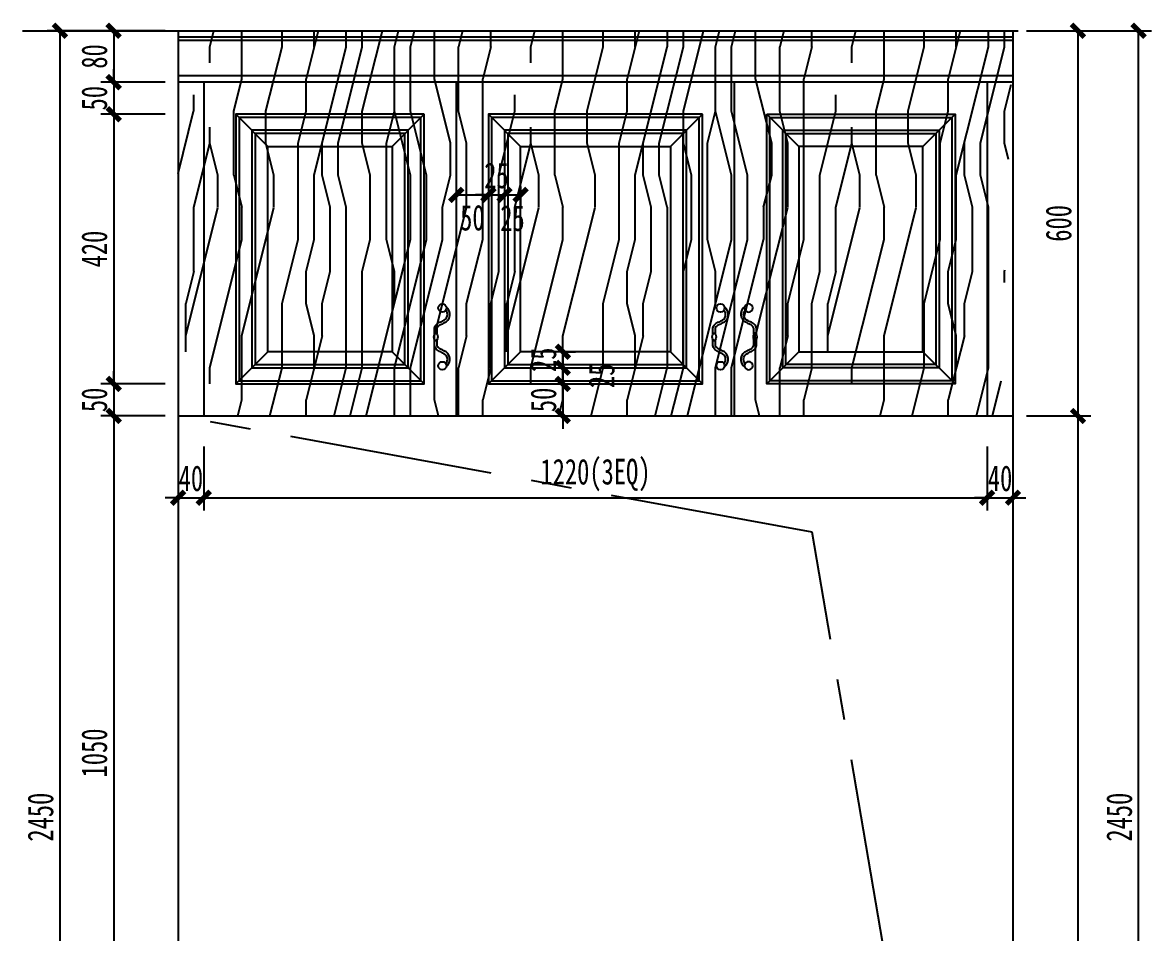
# Model space of a CAD drawing. Header units: millimetres. Extents: x 3111864 to 3154170, y -3068724 to -3044687.
# Drawn here: x 3138402 to 3140160, y -3049733 to -3048316 of the extents above; entities that cross this region are included whole.
import ezdxf

# ---------------------------------------------------------------- set-up
doc = ezdxf.new("R2010")
doc.units = ezdxf.units.MM
doc.header["$LTSCALE"] = 500
doc.header["$MEASUREMENT"] = 0
doc.header["$PDMODE"] = 2
doc.linetypes.add('CENTER', pattern=[50.8, 31.75, -6.35, 6.35, -6.35])
doc.layers.get('0').update_dxf_attribs({"linetype": 'CONTINUOUS'})
doc.layers.get('DEFPOINTS').update_dxf_attribs({"linetype": 'CONTINUOUS'})
for name, color, linetype in [('D-Detail(节点图层)', 134, 'CONTINUOUS'), ('E-立面轮廓线', 4, 'CONTINUOUS'), ('E-立面造型线', 3, 'CONTINUOUS'), ('W-尺寸', 5, 'CONTINUOUS')]:
    doc.layers.add(name, color=color, linetype=linetype)
doc.styles.add('DIM', font='SimSun.ttf', dxfattribs={"width": 0.7})
doc.dimstyles.new('20', dxfattribs={"dimscale": 20, "dimtxt": 2, "dimasz": 1, "dimexe": 1, "dimexo": 1, "dimgap": 0.5, "dimtad": 1, "dimdec": 0, "dimzin": 0, "dimdsep": 46, "dimtxsty": 'DIM', "dimblk": 'ARCHTICK', "dimcen": 0, "dimclrd": 5, "dimclre": 5, "dimclrt": 35, "dimadec": 0, "dimazin": 0, "dimtfac": 0.5, "dimtdec": 0, "dimtix": 1, "dimtmove": 2, "dimatfit": 2, "dimldrblk": 'A', "dimfxl": 0, "dimtolj": 1, "dimtzin": 0, "dimlwd": -1, "dimlwe": -1, "dimarcsym": 0})

# ---------------------------------------------------------------- blocks, each defined once
blk = doc.blocks.new('LS')
at = {"layer": 'E-立面造型线', "color": 146}
for points in [[(-2, 9.5), (-2, 18.3, -0.133734), (1, 24.5, -0.135354), (7.6, 28.5, 0.107347), (10.6, 30.2, 0.543314), (15.5, 46.8)], [(2, 9.5), (2, 17.8, -0.122447), (4, 21.8, -0.134829), (8.8, 24.7, 0.08933), (12.5, 26.7, 0.599568), (16.1, 51.7)], [(15.5, -36.8, 0.543314), (10.6, -20.2, 0.107347), (7.6, -18.5, -0.135354), (1, -14.5, -0.133734), (-2, -8.3), (-2, 0.5)], [(16.1, -41.7, 0.599568), (12.5, -16.7, 0.08933), (8.8, -14.7, -0.134829), (4, -11.8, -0.122447), (2, -7.8), (2, 0.5)]]:
    blk.add_lwpolyline(points, format="xyb", dxfattribs=at)
for centre in [(10, 50), (10, -40)]:
    blk.add_circle(centre, 6.36, dxfattribs=at)
blk.add_ellipse((0, 5), major_axis=(0, 6), ratio=0.5, dxfattribs=at)
blk = doc.blocks.new('_ArchTick')
at = {"color": 0, "linetype": 'ByBlock', "const_width": 0.4}
blk.add_lwpolyline([(-0.5, -0.5), (0.5, 0.5)], dxfattribs=at)
blk = doc.blocks.new('*D1058')
at = {"layer": 'DEFPOINTS', "color": 0, "ltscale": 100}
for p in [(3138717.4, -3048328.5), (3138544.2, -3048408.5), (3138717.4, -3048408.5)]:
    blk.add_point(p, dxfattribs=at)
at = {"layer": 'W-尺寸', "color": 5, "ltscale": 100}
for p, q in [((3138624.2, -3048328.5), (3138524.2, -3048328.5)), ((3138544.2, -3048328.5), (3138544.2, -3048408.5)), ((3138624.2, -3048408.5), (3138524.2, -3048408.5))]:
    blk.add_line(p, q, dxfattribs=at)
at = {"layer": 'W-尺寸', "color": 5, "ltscale": 100, "xscale": 20, "yscale": 20, "zscale": 20}
for p, rotation in [((3138544.2, -3048328.5), 90), ((3138544.2, -3048408.5), 270)]:
    blk.add_blockref('_ArchTick', p, dxfattribs=dict(at, rotation=rotation))
at = {"layer": 'W-尺寸', "color": 35, "ltscale": 100, "insert": (3138514.2, -3048368.5), "char_height": 40, "attachment_point": 5, "rotation": 90, "style": 'DIM'}
blk.add_mtext('\\A1;80', dxfattribs=at)
blk = doc.blocks.new('A')
for p, q in [((-1.435, 1.148), (-1.09, 1.437)), ((-1.435, 1.148), (-0.369, 0)), ((-1.09, 1.437), (0, 0)), ((-0.369, 0), (-2.127, 0)), ((-1.435, -1.148), (-0.369, 0)), ((-1.09, -1.437), (0, 0)), ((-1.435, -1.148), (-1.09, -1.437))]:
    blk.add_line(p, q)
for points in [[(-1.435, 1.148), (-1.09, 1.437), (-0.369, 0), (0, 0)], [(-1.435, -1.148), (-1.09, -1.437), (-0.369, 0), (0, 0)]]:
    blk.add_solid(points)
blk = doc.blocks.new('*D1059')
at = {"layer": 'DEFPOINTS', "color": 0, "ltscale": 100}
for p in [(3138717.4, -3048408.5), (3138544.2, -3048458.5), (3138734.4, -3048458.5)]:
    blk.add_point(p, dxfattribs=at)
at = {"layer": 'W-尺寸', "color": 5, "ltscale": 100}
for p, q in [((3138544.2, -3048408.5), (3138544.2, -3048388.5)), ((3138624.2, -3048408.5), (3138524.2, -3048408.5)), ((3138544.2, -3048408.5), (3138544.2, -3048458.5)), ((3138624.2, -3048458.5), (3138524.2, -3048458.5)), ((3138544.2, -3048458.5), (3138544.2, -3048478.5))]:
    blk.add_line(p, q, dxfattribs=at)
at = {"layer": 'W-尺寸', "color": 5, "ltscale": 100, "xscale": 20, "yscale": 20, "zscale": 20}
for p, rotation in [((3138544.2, -3048408.5), 270), ((3138544.2, -3048458.5), 90)]:
    blk.add_blockref('_ArchTick', p, dxfattribs=dict(at, rotation=rotation))
at = {"layer": 'W-尺寸', "color": 35, "ltscale": 100, "insert": (3138514.2, -3048433.5), "char_height": 40, "attachment_point": 5, "rotation": 90, "style": 'DIM'}
blk.add_mtext('\\A1;50', dxfattribs=at)
blk = doc.blocks.new('*D1060')
at = {"layer": 'DEFPOINTS', "color": 0, "ltscale": 100}
for p in [(3138734.4, -3048458.5), (3138544.2, -3048878.5), (3138734.4, -3048878.5)]:
    blk.add_point(p, dxfattribs=at)
at = {"layer": 'W-尺寸', "color": 5, "ltscale": 100}
for p, q in [((3138624.2, -3048458.5), (3138524.2, -3048458.5)), ((3138544.2, -3048458.5), (3138544.2, -3048878.5)), ((3138624.2, -3048878.5), (3138524.2, -3048878.5))]:
    blk.add_line(p, q, dxfattribs=at)
at = {"layer": 'W-尺寸', "color": 5, "ltscale": 100, "xscale": 20, "yscale": 20, "zscale": 20}
for p, rotation in [((3138544.2, -3048458.5), 90), ((3138544.2, -3048878.5), 270)]:
    blk.add_blockref('_ArchTick', p, dxfattribs=dict(at, rotation=rotation))
at = {"layer": 'W-尺寸', "color": 35, "ltscale": 100, "insert": (3138514.2, -3048668.5), "char_height": 40, "attachment_point": 5, "rotation": 90, "style": 'DIM'}
blk.add_mtext('\\A1;420', dxfattribs=at)
blk = doc.blocks.new('*D1061')
at = {"layer": 'DEFPOINTS', "color": 0, "ltscale": 100}
for p in [(3138734.4, -3048878.5), (3138544.2, -3048928.5), (3138758.2, -3048928.5)]:
    blk.add_point(p, dxfattribs=at)
at = {"layer": 'W-尺寸', "color": 5, "ltscale": 100}
for p, q in [((3138544.2, -3048878.5), (3138544.2, -3048858.5)), ((3138624.2, -3048878.5), (3138524.2, -3048878.5)), ((3138544.2, -3048878.5), (3138544.2, -3048928.5)), ((3138624.2, -3048928.5), (3138524.2, -3048928.5)), ((3138544.2, -3048928.5), (3138544.2, -3048948.5))]:
    blk.add_line(p, q, dxfattribs=at)
at = {"layer": 'W-尺寸', "color": 5, "ltscale": 100, "xscale": 20, "yscale": 20, "zscale": 20}
for p, rotation in [((3138544.2, -3048878.5), 270), ((3138544.2, -3048928.5), 90)]:
    blk.add_blockref('_ArchTick', p, dxfattribs=dict(at, rotation=rotation))
at = {"layer": 'W-尺寸', "color": 35, "ltscale": 100, "insert": (3138514.2, -3048903.5), "char_height": 40, "attachment_point": 5, "rotation": 90, "style": 'DIM'}
blk.add_mtext('\\A1;50', dxfattribs=at)
blk = doc.blocks.new('*D1062')
at = {"layer": 'DEFPOINTS', "color": 0, "ltscale": 100}
for p in [(3138758.2, -3048928.5), (3138544.2, -3049978.5), (3138707.3, -3049978.5)]:
    blk.add_point(p, dxfattribs=at)
at = {"layer": 'W-尺寸', "color": 5, "ltscale": 100}
for p, q in [((3138624.2, -3048928.5), (3138524.2, -3048928.5)), ((3138544.2, -3048928.5), (3138544.2, -3049978.5)), ((3138624.2, -3049978.5), (3138524.2, -3049978.5))]:
    blk.add_line(p, q, dxfattribs=at)
at = {"layer": 'W-尺寸', "color": 5, "ltscale": 100, "xscale": 20, "yscale": 20, "zscale": 20}
for p, rotation in [((3138544.2, -3048928.5), 90), ((3138544.2, -3049978.5), 270)]:
    blk.add_blockref('_ArchTick', p, dxfattribs=dict(at, rotation=rotation))
at = {"layer": 'W-尺寸', "color": 35, "ltscale": 100, "insert": (3138514.2, -3049453.5), "char_height": 40, "attachment_point": 5, "rotation": 90, "style": 'DIM'}
blk.add_mtext('\\A1;1050', dxfattribs=at)
blk = doc.blocks.new('*D1066')
at = {"layer": 'DEFPOINTS', "color": 0, "ltscale": 100}
for p in [(3138624.2, -3048328.5), (3138460.4, -3050778.5), (3138606.1, -3050778.5)]:
    blk.add_point(p, dxfattribs=at)
at = {"layer": 'W-尺寸', "color": 5, "ltscale": 100}
for p, q in [((3138540.4, -3048328.5), (3138440.4, -3048328.5)), ((3138460.4, -3048328.5), (3138460.4, -3050778.5)), ((3138540.4, -3050778.5), (3138440.4, -3050778.5))]:
    blk.add_line(p, q, dxfattribs=at)
at = {"layer": 'W-尺寸', "color": 5, "ltscale": 100, "xscale": 20, "yscale": 20, "zscale": 20}
for p, rotation in [((3138460.4, -3048328.5), 90), ((3138460.4, -3050778.5), 270)]:
    blk.add_blockref('_ArchTick', p, dxfattribs=dict(at, rotation=rotation))
at = {"layer": 'W-尺寸', "color": 35, "ltscale": 100, "insert": (3138430.4, -3049553.5), "char_height": 40, "attachment_point": 5, "rotation": 90, "style": 'DIM'}
blk.add_mtext('\\A1;2450', dxfattribs=at)
blk = doc.blocks.new('*D1067')
at = {"layer": 'DEFPOINTS', "color": 0, "ltscale": 100}
for p in [(3139780.4, -3048328.5), (3139780.4, -3048928.5), (3140045.7, -3048928.5)]:
    blk.add_point(p, dxfattribs=at)
at = {"layer": 'W-尺寸', "color": 5, "ltscale": 100}
for p, q in [((3139965.7, -3048328.5), (3140065.7, -3048328.5)), ((3140045.7, -3048328.5), (3140045.7, -3048928.5)), ((3139965.7, -3048928.5), (3140065.7, -3048928.5))]:
    blk.add_line(p, q, dxfattribs=at)
at = {"layer": 'W-尺寸', "color": 5, "ltscale": 100, "xscale": 20, "yscale": 20, "zscale": 20}
for p, rotation in [((3140045.7, -3048328.5), 90), ((3140045.7, -3048928.5), 270)]:
    blk.add_blockref('_ArchTick', p, dxfattribs=dict(at, rotation=rotation))
at = {"layer": 'W-尺寸', "color": 35, "ltscale": 100, "insert": (3140015.7, -3048628.5), "char_height": 40, "attachment_point": 5, "rotation": 90, "style": 'DIM'}
blk.add_mtext('\\A1;600', dxfattribs=at)
blk = doc.blocks.new('*D1068')
at = {"layer": 'DEFPOINTS', "color": 0, "ltscale": 100}
for p in [(3139780.4, -3048928.5), (3139731, -3050658.5, 0), (3140045.7, -3050658.5)]:
    blk.add_point(p, dxfattribs=at)
at = {"layer": 'W-尺寸', "color": 5, "ltscale": 100}
for p, q in [((3139965.7, -3048928.5), (3140065.7, -3048928.5)), ((3140045.7, -3048928.5), (3140045.7, -3050658.5)), ((3139965.7, -3050658.5), (3140065.7, -3050658.5))]:
    blk.add_line(p, q, dxfattribs=at)
at = {"layer": 'W-尺寸', "color": 5, "ltscale": 100, "xscale": 20, "yscale": 20, "zscale": 20}
for p, rotation in [((3140045.7, -3048928.5), 90), ((3140045.7, -3050658.5), 270)]:
    blk.add_blockref('_ArchTick', p, dxfattribs=dict(at, rotation=rotation))
at = {"layer": 'W-尺寸', "color": 35, "ltscale": 100, "insert": (3140015.7, -3049793.5), "char_height": 40, "attachment_point": 5, "rotation": 90, "style": 'DIM'}
blk.add_mtext('\\A1;1730', dxfattribs=at)
blk = doc.blocks.new('*D1070')
at = {"layer": 'DEFPOINTS', "color": 0, "ltscale": 100}
for p in [(3139965.7, -3048328.5), (3140140.1, -3048328.5), (3139965.7, -3050778.5)]:
    blk.add_point(p, dxfattribs=at)
at = {"layer": 'W-尺寸', "color": 5, "ltscale": 100}
for p, q in [((3140060.1, -3048328.5), (3140160.1, -3048328.5)), ((3140140.1, -3050778.5), (3140140.1, -3048328.5)), ((3140060.1, -3050778.5), (3140160.1, -3050778.5))]:
    blk.add_line(p, q, dxfattribs=at)
at = {"layer": 'W-尺寸', "color": 5, "ltscale": 100, "xscale": 20, "yscale": 20, "zscale": 20}
for p, rotation in [((3140140.1, -3048328.5), 90), ((3140140.1, -3050778.5), 270)]:
    blk.add_blockref('_ArchTick', p, dxfattribs=dict(at, rotation=rotation))
at = {"layer": 'W-尺寸', "color": 35, "ltscale": 100, "insert": (3140110.1, -3049553.5), "char_height": 40, "attachment_point": 5, "rotation": 90, "style": 'DIM'}
blk.add_mtext('\\A1;2450', dxfattribs=at)
blk = doc.blocks.new('*D1071')
at = {"layer": 'DEFPOINTS', "color": 0, "ltscale": 100}
for p in [(3138644.4, -3048928.5), (3138684.4, -3048928.5), (3138684.4, -3049055.9)]:
    blk.add_point(p, dxfattribs=at)
at = {"layer": 'W-尺寸', "color": 5, "ltscale": 100}
for p, q in [((3138644.4, -3048975.9), (3138644.4, -3049075.9)), ((3138684.4, -3048975.9), (3138684.4, -3049075.9)), ((3138644.4, -3049055.9), (3138624.4, -3049055.9)), ((3138644.4, -3049055.9), (3138684.4, -3049055.9)), ((3138684.4, -3049055.9), (3138704.4, -3049055.9))]:
    blk.add_line(p, q, dxfattribs=at)
at = {"layer": 'W-尺寸', "color": 5, "ltscale": 100, "xscale": 20, "yscale": 20, "zscale": 20}
blk.add_blockref('_ArchTick', (3138644.4, -3049055.9), dxfattribs=at)
at = {"layer": 'W-尺寸', "color": 5, "ltscale": 100, "xscale": 20, "yscale": 20, "zscale": 20, "rotation": 180}
blk.add_blockref('_ArchTick', (3138684.4, -3049055.9), dxfattribs=at)
at = {"layer": 'W-尺寸', "color": 35, "ltscale": 100, "insert": (3138664.4, -3049025.9), "char_height": 40, "attachment_point": 5, "style": 'DIM'}
blk.add_mtext('\\A1;40', dxfattribs=at)
blk = doc.blocks.new('*D1072')
at = {"layer": 'DEFPOINTS', "color": 0, "ltscale": 100}
for p in [(3138684.4, -3048928.5), (3139904.4, -3048928.5), (3139904.4, -3049055.9)]:
    blk.add_point(p, dxfattribs=at)
at = {"layer": 'W-尺寸', "color": 5, "ltscale": 100}
for p, q in [((3138684.4, -3048975.9), (3138684.4, -3049075.9)), ((3139904.4, -3048975.9), (3139904.4, -3049075.9)), ((3138684.4, -3049055.9), (3139904.4, -3049055.9))]:
    blk.add_line(p, q, dxfattribs=at)
at = {"layer": 'W-尺寸', "color": 5, "ltscale": 100, "xscale": 20, "yscale": 20, "zscale": 20, "rotation": 180}
blk.add_blockref('_ArchTick', (3138684.4, -3049055.9), dxfattribs=at)
at = {"layer": 'W-尺寸', "color": 5, "ltscale": 100, "xscale": 20, "yscale": 20, "zscale": 20}
blk.add_blockref('_ArchTick', (3139904.4, -3049055.9), dxfattribs=at)
at = {"layer": 'W-尺寸', "color": 35, "ltscale": 100, "insert": (3139294.4, -3049020.6), "char_height": 40, "attachment_point": 5, "style": 'DIM'}
blk.add_mtext('\\A1;1220(3EQ)', dxfattribs=at)
blk = doc.blocks.new('*D1077')
at = {"layer": 'DEFPOINTS', "color": 0, "ltscale": 100}
for p in [(3139077.7, -3048555.9), (3139127.7, -3048555.9), (3139127.7, -3048584.1)]:
    blk.add_point(p, dxfattribs=at)
at = {"layer": 'W-尺寸', "color": 5, "ltscale": 100}
for p, q in [((3139077.7, -3048575.9), (3139077.7, -3048604.1)), ((3139127.7, -3048575.9), (3139127.7, -3048604.1)), ((3139077.7, -3048584.1), (3139127.7, -3048584.1))]:
    blk.add_line(p, q, dxfattribs=at)
at = {"layer": 'W-尺寸', "color": 5, "ltscale": 100, "xscale": 20, "yscale": 20, "zscale": 20, "rotation": 180}
blk.add_blockref('_ArchTick', (3139077.7, -3048584.1), dxfattribs=at)
at = {"layer": 'W-尺寸', "color": 5, "ltscale": 100, "xscale": 20, "yscale": 20, "zscale": 20}
blk.add_blockref('_ArchTick', (3139127.7, -3048584.1), dxfattribs=at)
at = {"layer": 'W-尺寸', "color": 35, "ltscale": 100, "insert": (3139102.7, -3048619.9), "char_height": 40, "attachment_point": 5, "style": 'DIM'}
blk.add_mtext('\\A1;50', dxfattribs=at)
blk = doc.blocks.new('*D1078')
at = {"layer": 'DEFPOINTS', "color": 0, "ltscale": 100}
for p in [(3139127.7, -3048555.9), (3139152.7, -3048557.3), (3139152.7, -3048584.1)]:
    blk.add_point(p, dxfattribs=at)
at = {"layer": 'W-尺寸', "color": 5, "ltscale": 100}
for p, q in [((3139127.7, -3048575.9), (3139127.7, -3048604.1)), ((3139152.7, -3048577.3), (3139152.7, -3048604.1)), ((3139127.7, -3048584.1), (3139107.7, -3048584.1)), ((3139127.7, -3048584.1), (3139152.7, -3048584.1)), ((3139152.7, -3048584.1), (3139172.7, -3048584.1))]:
    blk.add_line(p, q, dxfattribs=at)
at = {"layer": 'W-尺寸', "color": 5, "ltscale": 100, "xscale": 20, "yscale": 20, "zscale": 20}
blk.add_blockref('_ArchTick', (3139127.7, -3048584.1), dxfattribs=at)
at = {"layer": 'W-尺寸', "color": 5, "ltscale": 100, "xscale": 20, "yscale": 20, "zscale": 20, "rotation": 180}
blk.add_blockref('_ArchTick', (3139152.7, -3048584.1), dxfattribs=at)
at = {"layer": 'W-尺寸', "color": 35, "ltscale": 100, "insert": (3139140.2, -3048554.1), "char_height": 40, "attachment_point": 5, "style": 'DIM'}
blk.add_mtext('\\A1;25', dxfattribs=at)
blk = doc.blocks.new('*D1079')
at = {"layer": 'DEFPOINTS', "color": 0, "ltscale": 100}
for p in [(3139152.7, -3048557.3), (3139177.7, -3048551.1), (3139177.7, -3048584.1)]:
    blk.add_point(p, dxfattribs=at)
at = {"layer": 'W-尺寸', "color": 5, "ltscale": 100}
for p, q in [((3139152.7, -3048577.3), (3139152.7, -3048604.1)), ((3139177.7, -3048571.1), (3139177.7, -3048604.1)), ((3139152.7, -3048584.1), (3139177.7, -3048584.1))]:
    blk.add_line(p, q, dxfattribs=at)
at = {"layer": 'W-尺寸', "color": 5, "ltscale": 100, "xscale": 20, "yscale": 20, "zscale": 20, "rotation": 180}
blk.add_blockref('_ArchTick', (3139152.7, -3048584.1), dxfattribs=at)
at = {"layer": 'W-尺寸', "color": 5, "ltscale": 100, "xscale": 20, "yscale": 20, "zscale": 20}
blk.add_blockref('_ArchTick', (3139177.7, -3048584.1), dxfattribs=at)
at = {"layer": 'W-尺寸', "color": 35, "ltscale": 100, "insert": (3139165.2, -3048620.7), "char_height": 40, "attachment_point": 5, "style": 'DIM'}
blk.add_mtext('\\A1;25', dxfattribs=at)
blk = doc.blocks.new('*D1080')
at = {"layer": 'DEFPOINTS', "color": 0, "ltscale": 100}
for p in [(3139225.9, -3048828.5), (3139225.9, -3048853.5), (3139243.5, -3048853.5)]:
    blk.add_point(p, dxfattribs=at)
at = {"layer": 'W-尺寸', "color": 5, "ltscale": 100}
for p, q in [((3139243.5, -3048828.5), (3139243.5, -3048808.5)), ((3139243.5, -3048828.5), (3139263.5, -3048828.5)), ((3139243.5, -3048828.5), (3139243.5, -3048853.5)), ((3139243.5, -3048853.5), (3139263.5, -3048853.5)), ((3139243.5, -3048853.5), (3139243.5, -3048873.5))]:
    blk.add_line(p, q, dxfattribs=at)
at = {"layer": 'W-尺寸', "color": 5, "ltscale": 100, "xscale": 20, "yscale": 20, "zscale": 20}
for p, rotation in [((3139243.5, -3048828.5), 270), ((3139243.5, -3048853.5), 90)]:
    blk.add_blockref('_ArchTick', p, dxfattribs=dict(at, rotation=rotation))
at = {"layer": 'W-尺寸', "color": 35, "ltscale": 100, "insert": (3139213.5, -3048841), "char_height": 40, "attachment_point": 5, "rotation": 90, "style": 'DIM'}
blk.add_mtext('\\A1;25', dxfattribs=at)
blk = doc.blocks.new('*D1081')
at = {"layer": 'DEFPOINTS', "color": 0, "ltscale": 100}
for p in [(3139225.9, -3048853.5), (3139219.4, -3048878.5), (3139243.5, -3048878.5)]:
    blk.add_point(p, dxfattribs=at)
at = {"layer": 'W-尺寸', "color": 5, "ltscale": 100}
for p, q in [((3139243.5, -3048853.5), (3139263.5, -3048853.5)), ((3139243.5, -3048853.5), (3139243.5, -3048878.5)), ((3139239.4, -3048878.5), (3139263.5, -3048878.5))]:
    blk.add_line(p, q, dxfattribs=at)
at = {"layer": 'W-尺寸', "color": 5, "ltscale": 100, "xscale": 20, "yscale": 20, "zscale": 20}
for p, rotation in [((3139243.5, -3048853.5), 90), ((3139243.5, -3048878.5), 270)]:
    blk.add_blockref('_ArchTick', p, dxfattribs=dict(at, rotation=rotation))
at = {"layer": 'W-尺寸', "color": 35, "ltscale": 100, "insert": (3139304.2, -3048866), "char_height": 40, "attachment_point": 5, "rotation": 90, "style": 'DIM'}
blk.add_mtext('\\A1;25', dxfattribs=at)
blk = doc.blocks.new('*D1082')
at = {"layer": 'DEFPOINTS', "color": 0, "ltscale": 100}
for p in [(3139219.4, -3048878.5), (3139217.1, -3048928.5), (3139243.5, -3048928.5)]:
    blk.add_point(p, dxfattribs=at)
at = {"layer": 'W-尺寸', "color": 5, "ltscale": 100}
for p, q in [((3139243.5, -3048878.5), (3139243.5, -3048858.5)), ((3139239.4, -3048878.5), (3139263.5, -3048878.5)), ((3139243.5, -3048878.5), (3139243.5, -3048928.5)), ((3139237.1, -3048928.5), (3139263.5, -3048928.5)), ((3139243.5, -3048928.5), (3139243.5, -3048948.5))]:
    blk.add_line(p, q, dxfattribs=at)
at = {"layer": 'W-尺寸', "color": 5, "ltscale": 100, "xscale": 20, "yscale": 20, "zscale": 20}
for p, rotation in [((3139243.5, -3048878.5), 270), ((3139243.5, -3048928.5), 90)]:
    blk.add_blockref('_ArchTick', p, dxfattribs=dict(at, rotation=rotation))
at = {"layer": 'W-尺寸', "color": 35, "ltscale": 100, "insert": (3139213.5, -3048903.5), "char_height": 40, "attachment_point": 5, "rotation": 90, "style": 'DIM'}
blk.add_mtext('\\A1;50', dxfattribs=at)
blk = doc.blocks.new('*D1485')
at = {"layer": 'DEFPOINTS', "color": 0, "ltscale": 100}
for p in [(3139904.4, -3048928.5), (3139944.4, -3048928.5), (3139944.4, -3049055.9)]:
    blk.add_point(p, dxfattribs=at)
at = {"layer": 'W-尺寸', "color": 5, "ltscale": 100}
for p, q in [((3139904.4, -3048975.9), (3139904.4, -3049075.9)), ((3139944.4, -3048975.9), (3139944.4, -3049075.9)), ((3139904.4, -3049055.9), (3139884.4, -3049055.9)), ((3139904.4, -3049055.9), (3139944.4, -3049055.9)), ((3139944.4, -3049055.9), (3139964.4, -3049055.9))]:
    blk.add_line(p, q, dxfattribs=at)
at = {"layer": 'W-尺寸', "color": 5, "ltscale": 100, "xscale": 20, "yscale": 20, "zscale": 20}
blk.add_blockref('_ArchTick', (3139904.4, -3049055.9), dxfattribs=at)
at = {"layer": 'W-尺寸', "color": 5, "ltscale": 100, "xscale": 20, "yscale": 20, "zscale": 20, "rotation": 180}
blk.add_blockref('_ArchTick', (3139944.4, -3049055.9), dxfattribs=at)
at = {"layer": 'W-尺寸', "color": 35, "ltscale": 100, "insert": (3139924.4, -3049025.9), "char_height": 40, "attachment_point": 5, "style": 'DIM'}
blk.add_mtext('\\A1;40', dxfattribs=at)

msp = doc.modelspace()

# ---------------------------------------------------------------- hatches: boundary and pattern name
at = {"layer": 'D-Detail(节点图层)', "ltscale": 0.15}
h = msp.add_hatch(dxfattribs=at)
h.set_pattern_fill('木纹面5', color=250, scale=500, angle=90, style=0, pattern_type=2)
h.set_pattern_definition([(90, (3027243.47, -2919903.8), (-500, 3e-14), [100, -150, 50, -200]), (90, (3027230.97, -2919553.8), (-500, 3e-14), [100, -400]), (90, (3027205.97, -2919603.8), (-500, 3e-14), [50, -450]), (90, (3027193.47, -2919878.8), (-500, 3e-14), [25, -350, 25, -100]), (90, (3027168.47, -2919703.8), (-500, 3e-14), [100, -150, 25, -225]), (90, (3027155.97, -2919828.8), (-500, 3e-14), [75, -425]), (90, (3027143.47, -2919703.8), (-500, 3e-14), [150, -350]), (90, (3027130.97, -2919853.8), (-500, 3e-14), [100, -400]), (90, (3027118.47, -2919653.8), (-500, 3e-14), [250, -250]), (90, (3027093.47, -2919803.8), (-500, 3e-14), [50, -150, 100, -200]), (90, (3027080.97, -2919453.8), (-500, 3e-14), [100, -400]), (90, (3027068.47, -2919553.8), (-500, 3e-14), [50, -450]), (90, (3027055.97, -2919653.8), (-500, 3e-14), [50, -450]), (90, (3027043.47, -2919903.8), (-500, 3e-14), [100, -400]), (90, (3027030.97, -2919653.8), (-500, 3e-14), [100, -400]), (90, (3027005.97, -2919653.8), (-500, 3e-14), [100, -100, 100, -200]), (90, (3026980.97, -2919753.8), (-500, 3e-14), [50, -250, 100, -100]), (90, (3026968.47, -2919653.8), (-500, 3e-14), [150, -350]), (90, (3026943.47, -2919653.8), (-500, 3e-14), [100, -400]), (90, (3026930.97, -2919853.8), (-500, 3e-14), [150, -200, 50, -100]), (90, (3026905.97, -2919853.8), (-500, 3e-14), [250, -250]), (90, (3026893.47, -2919553.8), (-500, 3e-14), [50, -450]), (90, (3026880.97, -2919703.8), (-500, 3e-14), [100, -400]), (90, (3026868.47, -2919803.8), (-500, 3e-14), [50, -200, 50, -200]), (90, (3026855.97, -2919853.8), (-500, 3e-14), [50, -150, 100, -200]), (90, (3026843.47, -2919753.8), (-500, 3e-14), [50, -250, 50, -150]), (90, (3026830.97, -2919653.8), (-500, 3e-14), [150, -350]), (90, (3026805.97, -2919853.8), (-500, 3e-14), [100, -400]), (90, (3026793.47, -2919603.8), (-500, 3e-14), [50, -450]), (90, (3026780.97, -2919503.8), (-500, 3e-14), [50, -450]), (104.03624, (3027205.97, -2919553.81), (2e-08, 500), [51.5, -2010.0528]), (104.03624, (3027093.47, -2919503.81), (2e-08, 500), [51.5, -2010.0528]), (104.03624, (3026793.47, -2919553.81), (2e-08, 500), [51.5, -2010.0528]), (104.03624, (3026980.97, -2919703.81), (2e-08, 500), [51.5, -2010.0528]), (104.03624, (3026905.97, -2919603.81), (2e-08, 500), [51.5, -2010.0528]), (104.03624, (3026943.47, -2919553.81), (2e-08, 500), [51.5, -2010.0528]), (104.03624, (3026855.97, -2919803.81), (2e-08, 500), [51.5, -2010.0528]), (104.03624, (3026880.97, -2919603.81), (2e-08, 500), [51.5, -2010.0528]), (104.03624, (3027068.47, -2919503.81), (2e-08, 500), [103, -1958.5528]), (104.03624, (3027030.97, -2919553.81), (2e-08, 500), [103, -1958.5528]), (104.03624, (3027005.97, -2919553.81), (2e-08, 500), [103, -1958.5528]), (255.96376, (3027168.47, -2919703.81), (2e-08, -500), [51.5, -103, 51.5, -1855.55276]), (255.96376, (3027093.47, -2919803.81), (2e-08, -500), [51.5, -2010.0528]), (255.96376, (3026868.47, -2919803.81), (2e-08, -500), [103, -1958.5528]), (284.03624, (3027230.97, -2919553.81), (-2e-08, -500), [51.5, -2010.0528]), (75.96376, (3027230.97, -2919453.81), (-2e-08, 500), [51.5, -2010.0528]), (75.96376, (3027055.97, -2919603.81), (-2e-08, 500), [51.5, -2010.0528]), (75.96376, (3026968.47, -2919503.81), (-2e-08, 500), [51.5, -2010.0528]), (75.96376, (3026930.97, -2919703.81), (-2e-08, 500), [51.5, -2010.0528]), (75.96376, (3026868.47, -2919753.81), (-2e-08, 500), [51.5, -2010.0528]), (75.96376, (3026843.47, -2919703.81), (-2e-08, 500), [51.5, -2010.0528]), (75.96376, (3026930.97, -2919703.81), (-2e-08, 500), [51.5, -2010.0528]), (75.96376, (3026855.97, -2919553.81), (-2e-08, 500), [206, -1855.5528]), (75.96376, (3027193.47, -2919853.81), (-2e-08, 500), [206, -1855.5528]), (75.96376, (3027155.97, -2919803.81), (-2e-08, 500), [206, -1855.5528]), (75.96376, (3027130.97, -2919753.81), (-2e-08, 500), [51.5, -103, 103, -1804.05276]), (75.96376, (3027093.47, -2919753.81), (-2e-08, 500), [103, -103, 103, -1752.55276]), (75.96376, (3027043.47, -2919803.81), (-2e-08, 500), [206, -1855.5528]), (75.96376, (3027005.97, -2919853.81), (-2e-08, 500), [206, -1855.5528]), (75.96376, (3026980.97, -2919853.81), (-2e-08, 500), [206, -1855.5528]), (75.96376, (3026830.97, -2919503.81), (-2e-08, 500), [51.5, -2010.0528]), (75.96377, (3026780.97, -2919453.81), (-0.0001, 500), [103, -1958.5528]), (75.96377, (3026805.97, -2919753.81), (-0.0001, 500), [103, -1958.5528]), (75.96376, (3027243.47, -2919803.81), (-9e-06, 500), [206, -1855.5528]), (75.96376, (3026893.47, -2919503.81), (-9e-06, 500), [154.5, -1907.0528]), (75.96376, (3026930.97, -2919453.81), (-9e-06, 500), [309, -1752.5528])])
h.paths.add_polyline_path([(3139244.372, -3048328.548), (3138644.372, -3048328.548), (3138644.372, -3048928.548), (3139924.372, -3048928.548), (3139944.372, -3048328.548)])

# ---------------------------------------------------------------- linework, layer by layer
at = {"layer": 'E-立面轮廓线'}
msp.add_line((3138402.308, -3048328.548), (3139952.579, -3048328.548), dxfattribs=at)
at = {"layer": 'E-立面造型线', "ltscale": 0.15}
for p, q in [((3138644.372, -3048328.548), (3138644.372, -3050658.548)), ((3139944.372, -3048408.548), (3138644.372, -3048408.548)), ((3138684.372, -3048408.548), (3138684.372, -3048928.548)), ((3139077.706, -3048408.548), (3139077.706, -3048928.548)), ((3139511.039, -3048928.548), (3139511.039, -3048408.548)), ((3138644.372, -3048928.548), (3139944.372, -3048928.548))]:
    msp.add_line(p, q, dxfattribs=at)
at = {"layer": 'E-立面造型线'}
for p, q in [((3139944.372, -3048328.548), (3139944.372, -3050778.548)), ((3139904.372, -3048408.548), (3139904.372, -3048928.548))]:
    msp.add_line(p, q, dxfattribs=at)
at = {"layer": 'E-立面造型线', "color": 251}
for p, q in [((3139944.372, -3048338.548), (3138644.372, -3048338.548)), ((3139944.372, -3048343.548), (3138644.372, -3048343.548)), ((3139944.372, -3048398.548), (3138644.372, -3048398.548)), ((3138784.372, -3048508.548), (3138734.372, -3048458.548)), ((3138977.706, -3048508.548), (3139027.706, -3048458.548)), ((3139177.706, -3048508.548), (3139127.706, -3048458.548)), ((3139411.039, -3048508.548), (3139461.039, -3048458.548)), ((3139611.039, -3048508.548), (3139561.039, -3048458.548)), ((3139804.372, -3048508.548), (3139854.372, -3048458.548)), ((3138784.372, -3048828.548), (3138734.372, -3048878.548)), ((3138977.706, -3048828.548), (3139027.706, -3048878.548)), ((3139177.706, -3048828.548), (3139127.706, -3048878.548)), ((3139411.039, -3048828.548), (3139461.039, -3048878.548)), ((3139611.039, -3048828.548), (3139561.039, -3048878.548)), ((3139804.372, -3048828.548), (3139854.372, -3048878.548))]:
    msp.add_line(p, q, dxfattribs=at)
at = {"layer": 'E-立面造型线', "color": 44}
for points in [[(3139027.706, -3048458.548), (3138734.372, -3048458.548), (3138734.372, -3048878.548), (3139027.706, -3048878.548)], [(3139461.039, -3048458.548), (3139127.706, -3048458.548), (3139127.706, -3048878.548), (3139461.039, -3048878.548)], [(3139561.039, -3048458.548), (3139854.372, -3048458.548), (3139854.372, -3048878.548), (3139561.039, -3048878.548)], [(3138997.706, -3048488.548), (3138764.372, -3048488.548), (3138764.372, -3048848.548), (3138997.706, -3048848.548)], [(3139431.039, -3048488.548), (3139157.706, -3048488.548), (3139157.706, -3048848.548), (3139431.039, -3048848.548)], [(3139591.039, -3048488.548), (3139824.372, -3048488.548), (3139824.372, -3048848.548), (3139591.039, -3048848.548)], [(3138784.372, -3048508.548), (3138977.706, -3048508.548), (3138977.706, -3048828.548), (3138784.372, -3048828.548)], [(3139177.706, -3048508.548), (3139411.039, -3048508.548), (3139411.039, -3048828.548), (3139177.706, -3048828.548)], [(3139804.372, -3048508.548), (3139611.039, -3048508.548), (3139611.039, -3048828.548), (3139804.372, -3048828.548)]]:
    msp.add_lwpolyline(points, close=True, dxfattribs=at)
at = {"layer": 'E-立面造型线', "color": 251}
for points in [[(3139022.706, -3048463.548), (3138739.372, -3048463.548), (3138739.372, -3048873.548), (3139022.706, -3048873.548)], [(3139456.039, -3048463.548), (3139132.706, -3048463.548), (3139132.706, -3048873.548), (3139456.039, -3048873.548)], [(3139566.039, -3048463.548), (3139849.372, -3048463.548), (3139849.372, -3048873.548), (3139566.039, -3048873.548)], [(3139002.706, -3048483.548), (3138759.372, -3048483.548), (3138759.372, -3048853.548), (3139002.706, -3048853.548)], [(3139436.039, -3048483.548), (3139152.706, -3048483.548), (3139152.706, -3048853.548), (3139436.039, -3048853.548)], [(3139586.039, -3048483.548), (3139829.372, -3048483.548), (3139829.372, -3048853.548), (3139586.039, -3048853.548)]]:
    msp.add_lwpolyline(points, close=True, dxfattribs=at)
at = {"layer": 'E-立面造型线', "color": 146, "linetype": 'CENTER', "ltscale": 0.02}
msp.add_lwpolyline([(3139918.993, -3050778.548), (3139631.763, -3049109.371), (3138644.372, -3048928.548)], dxfattribs=at)

# ---------------------------------------------------------------- block references
at = {"layer": 'E-立面造型线'}
for p in [(3139045.806, -3048810.307), (3139479.139, -3048810.307)]:
    msp.add_blockref('LS', p, dxfattribs=at)
at = {"layer": 'E-立面造型线', "xscale": -1}
msp.add_blockref('LS', (3139542.939, -3048810.307), dxfattribs=at)

# ---------------------------------------------------------------- dimensions: what is measured, and where the dimension line sits
at = {"layer": 'W-尺寸', "color": 1, "ltscale": 100}
for base, p1, p2, picture, middle in [((3138460.401, -3050778.548), (3138624.174, -3048328.548), (3138606.143, -3050778.548), '*D1066', (3138430.401, -3049553.548)), ((3138544.174, -3048408.548), (3138717.431, -3048328.548), (3138717.431, -3048408.548), '*D1058', (3138514.174, -3048368.548)), ((3140045.723, -3048928.548), (3139780.414, -3048328.548), (3139780.414, -3048928.548), '*D1067', (3140015.723, -3048628.548)), ((3140140.083, -3048328.548), (3139965.723, -3050778.548), (3139965.723, -3048328.548), '*D1070', (3140110.083, -3049553.548)), ((3138544.174, -3048458.548), (3138717.431, -3048408.548), (3138734.372, -3048458.548), '*D1059', (3138514.174, -3048433.548)), ((3138544.174, -3048878.548), (3138734.372, -3048458.548), (3138734.372, -3048878.548), '*D1060', (3138514.174, -3048668.548)), ((3139243.536, -3048853.548), (3139225.943, -3048828.548), (3139225.943, -3048853.548), '*D1080', (3139213.536, -3048841.048)), ((3138544.174, -3048928.548), (3138734.372, -3048878.548), (3138758.157, -3048928.548), '*D1061', (3138514.174, -3048903.548)), ((3139243.536, -3048928.548), (3139219.417, -3048878.548), (3139217.142, -3048928.548), '*D1082', (3139213.536, -3048903.548)), ((3138544.174, -3049978.548), (3138758.157, -3048928.548), (3138707.271, -3049978.548), '*D1062', (3138514.174, -3049453.548)), ((3140045.723, -3050658.548), (3139780.414, -3048928.548), (3139731.04, -3050658.548, 0), '*D1068', (3140015.723, -3049793.548))]:
    dim = msp.add_linear_dim(base=base, p1=p1, p2=p2, angle=90, dimstyle='20', dxfattribs=at)
    dim.commit()
    dim.dimension.update_dxf_attribs({"geometry": picture, "text_midpoint": middle})
for base, p1, p2, picture, middle in [((3139152.706, -3048584.068), (3139127.706, -3048555.857), (3139152.706, -3048557.307), '*D1078', (3139140.206, -3048554.068)), ((3138684.372, -3049055.891), (3138644.372, -3048928.548), (3138684.372, -3048928.548), '*D1071', (3138664.372, -3049025.891)), ((3139944.372, -3049055.891), (3139904.372, -3048928.548), (3139944.372, -3048928.548), '*D1485', (3139924.372, -3049025.891))]:
    dim = msp.add_linear_dim(base=base, p1=p1, p2=p2, dimstyle='20', dxfattribs=at)
    dim.commit()
    dim.dimension.update_dxf_attribs({"geometry": picture, "text_midpoint": middle})
for base, p1, p2, picture, middle in [((3139127.706, -3048584.068), (3139077.706, -3048555.857), (3139127.706, -3048555.857), '*D1077', (3139102.706, -3048619.949)), ((3139177.706, -3048584.068), (3139152.706, -3048557.307), (3139177.706, -3048551.132), '*D1079', (3139165.206, -3048620.654))]:
    dim = msp.add_linear_dim(base=base, p1=p1, p2=p2, dimstyle='20', dxfattribs=at)
    dim.commit()
    dim.dimension.update_dxf_attribs({"geometry": picture, "text_midpoint": middle, "dimtype": 160})
dim = msp.add_linear_dim(base=(3139243.536, -3048878.548), p1=(3139225.943, -3048853.548), p2=(3139219.417, -3048878.548), angle=90, dimstyle='20', dxfattribs=at)
dim.commit()
dim.dimension.update_dxf_attribs({"geometry": '*D1081', "text_midpoint": (3139304.232, -3048866.048), "dimtype": 160})
dim = msp.add_linear_dim(base=(3139904.372, -3049055.891), p1=(3138684.372, -3048928.548), p2=(3139904.372, -3048928.548), text='1220(3EQ)', dimstyle='20', dxfattribs=at)
dim.commit()
dim.dimension.update_dxf_attribs({"geometry": '*D1072', "text_midpoint": (3139294.372, -3049020.558)})

doc.saveas('drawing.dxf')
